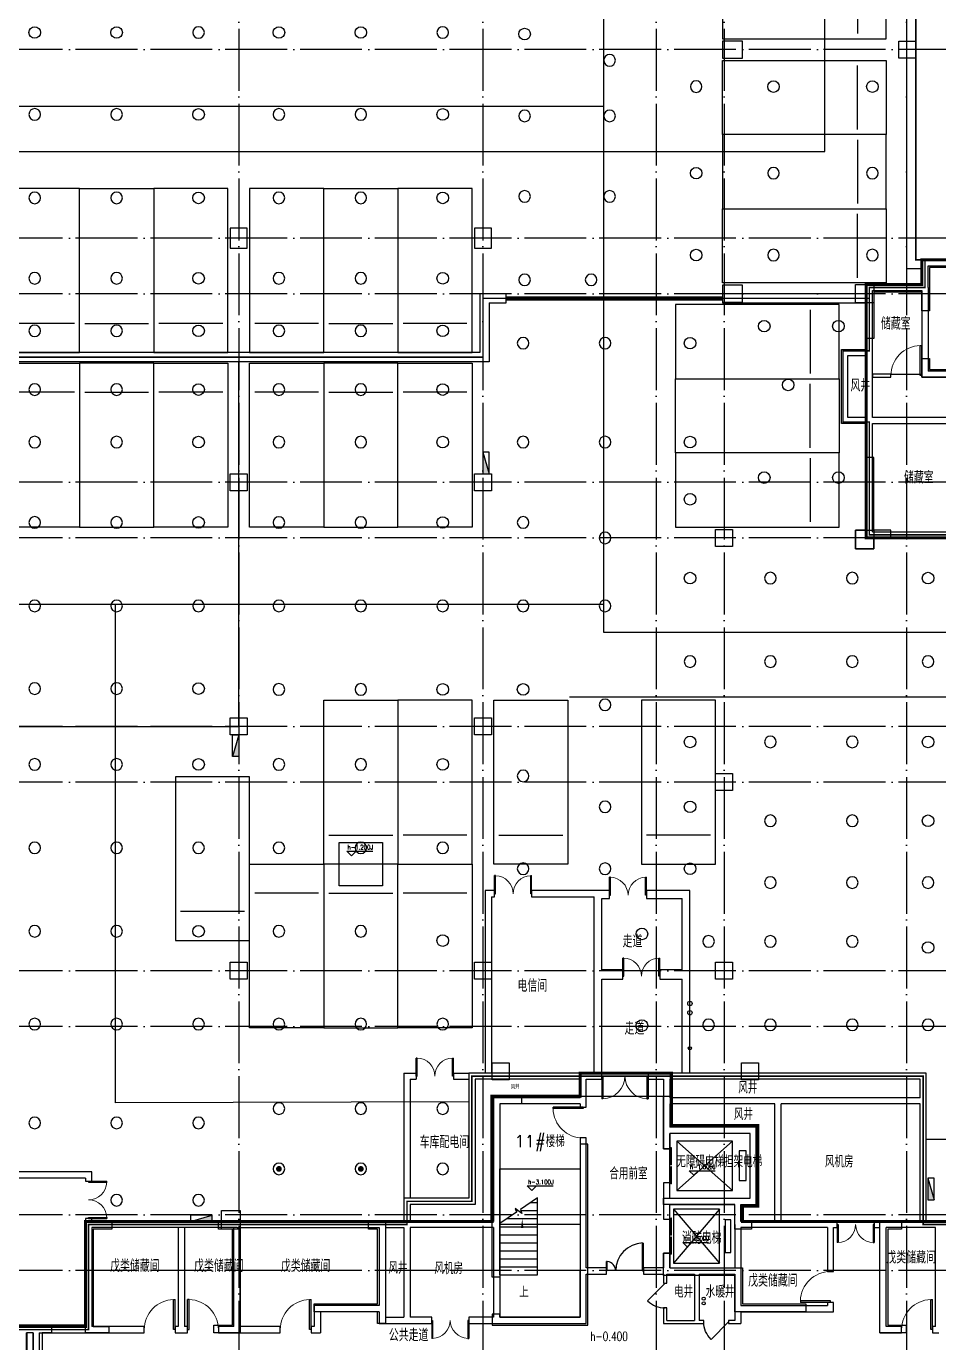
# Model space of a CAD drawing. Extents: x -23309 to 303886, y -33091 to 154511.
# Drawn here: x 85128 to 114644, y 1568 to 44150 of the extents above; entities that cross this region are included whole.
import ezdxf

# ---------------------------------------------------------------- set-up
doc = ezdxf.new("R2010")
doc.units = 0
doc.header["$LTSCALE"] = 1000
doc.header["$MEASUREMENT"] = 0
for name, pattern in [('CONTINOUS', [0]), ('DASH', [0.35, 0.25, -0.1]), ('DOTE', [2.42, 2, -0.2, 0.02, -0.2])]:
    doc.linetypes.add(name, pattern=pattern)
for name, color, linetype in [('COLUMN', 9, 'Continuous'), ('DIM_ELEV', 3, 'Continuous'), ('DIM_SYMB', 3, 'Continuous'), ('DOTE', 1, 'Continuous'), ('EQUIP_喷淋', 7, 'Continuous'), ('EQUIP_消火栓', 1, 'Continuous'), ('EVTR', 2, 'Continuous'), ('HANDRAIL', 3, 'Continuous'), ('NT-DY', 3, 'Continuous'), ('NT-PY', 1, 'Continuous'), ('Pipe-中', 3, 'Continuous'), ('Pipe-高', 91, 'Continuous'), ('PUB_TEXT', 210, 'Continuous'), ('STAIR', 51, 'Continuous'), ('VPIPE-消防', 1, 'Continuous'), ('WALL', 9, 'Continuous'), ('WINDOW', 4, 'Continuous'), ('下喷', 7, 'Continuous'), ('主楼车库高差线', 6, 'Continuous'), ('住宅楼', 2, 'Continuous'), ('剪力墙闭合区域', 6, 'Continuous'), ('喷淋', 6, 'Continuous'), ('挡土墙', 4, 'Continuous'), ('普通机动车位', 135, 'Continuous'), ('机动车位车档', 201, 'Continuous'), ('车行线', 2, 'Continuous'), ('防火分区', 7, 'Continuous'), ('防火卷帘', 1, 'Continuous'), ('集水坑', 42, 'CONTINOUS')]:
    doc.layers.add(name, color=color, linetype=linetype)
doc.styles.add('_TCH_DIM', font='SIMPLEX', dxfattribs={"bigfont": 'GBCBIG'})
doc.styles.add('_TCH_WINDOW', font='SIMPLEX', dxfattribs={"height": 3.5, "bigfont": 'GBCBIG'})
doc.styles.add('HNSJY', font='simplex.shx', dxfattribs={"width": 0.8, "bigfont": 'gbcbig.shx'})

# ---------------------------------------------------------------- blocks, each defined once
blk = doc.blocks.new('$DorLib2D$00000002')
for p, q in [((-0.5, 0), (-0.5, 0.4875)), ((-0.475, 0.4875), (-0.5, 0.4875)), ((-0.475, 0), (-0.475, 0.4875)), ((0.475, 0), (0.475, 0.4875)), ((0.475, 0.4875), (0.5, 0.4875)), ((0.5, 0), (0.5, 0.4875)), ((-0.5, 0), (-0.475, 0)), ((0.5, 0), (0.475, 0))]:
    blk.add_line(p, q)
at = {"lineweight": 13}
for centre, start, end in [((-0.4875, 0), 0, 88.53072), ((0.4875, 0), 91.46928, 180)]:
    blk.add_arc(centre, 0.4875, start, end, dxfattribs=at)
blk = doc.blocks.new('$DorLib2D$00000001')
for p, q in [((0.45, 0.975), (0.5, 0.975)), ((0.45, 0), (0.45, 0.975)), ((0.5, 0), (0.5, 0.975)), ((0.5, 0), (0.45, 0))]:
    blk.add_line(p, q)
at = {"lineweight": 13}
blk.add_arc((0.475, 0), 0.975, 91.4693, 180, dxfattribs=at)
blk = doc.blocks.new('$DorLib2D$00000225')
at = {"color": 0}
for p, q in [((0.475, -0.001), (0.475, 0.752)), ((0.475, 0.752), (0.5, 0.752)), ((0.5, -0.001), (0.5, 0.752)), ((-0.5, 0), (-0.5, 0.252)), ((-0.475, 0.252), (-0.5, 0.252)), ((-0.475, 0), (-0.475, 0.252)), ((-0.475, 0), (-0.5, 0)), ((0.475, -0.001), (0.5, -0.001))]:
    blk.add_line(p, q, dxfattribs=at)
for centre, radius, start, end in [((0.505, -0.002), 0.755, 92.2493, 179.7238), ((-0.501, 0.003), 0.251, 359.7899, 84.0974)]:
    blk.add_arc(centre, radius, start, end, dxfattribs=at)
blk = doc.blocks.new('$DorLib2D$00000114')
at = {"color": 0}
blk.add_line((0.5, 0), (-0.207, 0.707), dxfattribs=at)
blk.add_arc((0.5, 0), 1, 135, 180, dxfattribs=at)
blk = doc.blocks.new('$DorLib2D$00000127')
at = {"color": 0, "linetype": 'Continuous'}
for p, q in [((-0.033, 0.795), (-0.533, 0.795)), ((-0.533, 0.795), (-0.533, 0.69)), ((-0.033, 0.795), (-0.033, 0.69)), ((0.033, 0.795), (0.033, 0.69)), ((0.533, 0.795), (0.033, 0.795)), ((0.533, 0.795), (0.533, 0.69)), ((-0.033, 0.69), (-0.533, 0.69)), ((0.5, 0.5), (-0.5, 0.5)), ((0.533, 0.69), (0.033, 0.69))]:
    blk.add_line(p, q, dxfattribs=at)
blk = doc.blocks.new('asdfdasfgsdfhsfdgh')
at = {"layer": 'HANDRAIL'}
blk.add_line((584529, 55824), (584579, 55824), dxfattribs=at)
at = {"layer": 'STAIR'}
for p, q in [((584069, 57816), (583851, 57974)), ((583851, 57974), (583892, 57854)), ((584579, 58320), (584024, 57944)), ((584024, 57944), (584069, 57816)), ((584349, 58164), (584579, 58164)), ((584579, 55824), (584579, 58320)), ((583892, 57854), (583354, 57488)), ((583354, 55824), (583354, 57488)), ((583584, 57644), (584579, 57644)), ((583875, 57904), (583947, 57904)), ((584038, 57904), (584579, 57904)), ((583354, 57384), (584579, 57384)), ((583354, 57124), (584579, 57124)), ((583354, 56864), (584579, 56864)), ((583354, 56604), (584579, 56604)), ((583354, 56344), (584579, 56344)), ((583354, 56084), (584579, 56084)), ((583354, 55824), (584579, 55824))]:
    blk.add_line(p, q, dxfattribs=at)
blk = doc.blocks.new('$DorLib2D$00000213')
at = {"color": 0, "linetype": 'DASH', "const_width": 0.02}
blk.add_lwpolyline([(0.5, 0), (-0.5, 0)], dxfattribs=at)
blk = doc.blocks.new('VAEGFHGFD')
at = {"layer": '车行线'}
for p, q in [((327469, 193286), (327469, 134080)), ((252494, 151085), (327469, 151096)), ((263119, 134985), (327469, 134985)), ((337913, 117685), (384119, 117685))]:
    blk.add_line(p, q, dxfattribs=at)
for points in [[(323113, 118885), (311678, 118860), (311678, 134985)], [(327469, 134080), (428268, 134080), (428268, 111819)]]:
    blk.add_lwpolyline(points, dxfattribs=at)
blk = doc.blocks.new('3#住宅楼')
at = {"layer": '住宅楼', "ltscale": 2, "const_width": 100}
blk.add_lwpolyline([(32459116, -2971467), (32448866, -2971467), (32448866, -2970967), (32449366, -2970967), (32449366, -2968367), (32446566, -2968367), (32446566, -2966667), (32443616, -2966667), (32443616, -2967417), (32440766, -2967417), (32440766, -2971467), (32427616, -2971467), (32427616, -2974867), (32424015, -2974867)], dxfattribs=at)
blk = doc.blocks.new('6#住宅楼')
at = {"layer": '住宅楼', "ltscale": 2, "const_width": 100}
blk.add_lwpolyline([(32466022, -2940356), (32454672, -2940356), (32454672, -2941156), (32452872, -2941156), (32452872, -2949356), (32482172, -2949356)], dxfattribs=at)
blk = doc.blocks.new('hdfjfkjlkjlgh')
at = {"layer": '普通机动车位'}
blk.add_lwpolyline([(22002093, -3456003), (22004493, -3456003), (22004493, -3461303), (22002093, -3461303)], close=True, dxfattribs=at)
at = {"layer": '机动车位车档'}
blk.add_line((22004326, -3456940), (22002260, -3456940), dxfattribs=at)
blk = doc.blocks.new('第二防火分区')
at = {"layer": '防火分区', "color": 6, "ltscale": 5, "const_width": 50}
blk.add_lwpolyline([(32454471, -2893781), (32454471, -2940356), (32454772, -2940356), (32454772, -2941256), (32452972, -2941256), (32452972, -2941606), (32440472, -2941606), (32440472, -2943506), (32409047, -2943506)], dxfattribs=at)
blk = doc.blocks.new('第三防火分区')
at = {"layer": '防火分区', "const_width": 50}
for points in [[(32369097, -2926980), (32373628, -2926980), (32373628, -2925978), (32382629, -2925980), (32382629, -2930879), (32385929, -2930879), (32385929, -2930078), (32393246, -2930077), (32393246, -2948906), (32409047, -2948906), (32409047, -2943506), (32440472, -2943506), (32440472, -2941606), (32452972, -2941606), (32452972, -2943306), (32452122, -2943306), (32452122, -2945606), (32452972, -2945606), (32452972, -2949256), (32482072, -2949256)], [(32459014, -2971567), (32454714, -2971567), (32454714, -2966767), (32440115, -2966767), (32440115, -2970815), (32438014, -2970815), (32438014, -2971567), (32427714, -2971567), (32427714, -2974967), (32423914, -2974967)]]:
    blk.add_lwpolyline(points, dxfattribs=at)
blk = doc.blocks.new('$TwtSys$00000125')
blk.add_circle((0, 0, 0), 1)
blk = doc.blocks.new('$TwtSys$00000128')
at = {"const_width": 0.5, "elevation": 0}
blk.add_lwpolyline([(0.25, 0, 1), (-0.25, 0, 1)], format="xyb", close=True, dxfattribs=at)
blk.add_circle((0, 0, 0), 1)
blk = doc.blocks.new('$TwtSys$00000434')
for p, q in [((-0.5, 0.5), (-0.5, -0.5)), ((-0.5, -0.5), (0.5, 0.5)), ((0.5, 0.5), (-0.5, 0.5)), ((0.5, -0.5), (0.5, 0.5)), ((-0.5, -0.5), (0.5, -0.5))]:
    blk.add_line(p, q)
blk.add_solid([(0.5, -0.5), (0.5, 0.5), (-0.5, -0.5)])
blk = doc.blocks.new('主楼各辅助点位')
at = {"layer": '喷淋'}
blk.add_circle((589504, 63154), 50, dxfattribs=at)

msp = doc.modelspace()

# ---------------------------------------------------------------- linework, layer by layer
at = {"layer": 'COLUMN', "color": 3, "ltscale": 5}
for points in [[(107650, 43675), (107650, 43125), (108300, 43125), (108300, 43675)], [(113350, 43675), (113900, 43675), (113900, 43125), (113350, 43125)], [(91725, 36975.2), (92275, 36975.2), (92275, 37625.2), (91725, 37625.2)], [(99625, 36975.2), (100175, 36975.2), (100175, 37625.2), (99625, 37625.2)], [(107650, 35775), (107650, 35225), (108300, 35225), (108300, 35775)], [(111950.5, 35800), (112550.6, 35800), (112550.6, 35200), (111950.5, 35200)], [(91725, 29675.2), (92275, 29675.2), (92275, 29125.2), (91725, 29125.2)], [(99625, 29675.2), (100175, 29675.2), (100175, 29125.2), (99625, 29125.2)], [(107425, 27875), (107975, 27875), (107975, 27325), (107425, 27325)], [(111950.2, 27850), (112550.2, 27850), (112550.2, 27250), (111950.2, 27250)], [(91725, 21775.2), (92275, 21775.2), (92275, 21225.2), (91725, 21225.2)], [(99625, 21775.2), (100175, 21775.2), (100175, 21225.2), (99625, 21225.2)], [(107425, 19975), (107975, 19975), (107975, 19425), (107425, 19425)], [(91725, 13875), (92275, 13875), (92275, 13325), (91725, 13325)], [(99625, 13875), (100175, 13875), (100175, 13325), (99625, 13325)], [(107425, 13875), (107975, 13875), (107975, 13325), (107425, 13325)], [(100200.4, 10622.3), (100750.4, 10622.3), (100750.4, 10072.3), (100200.4, 10072.3)], [(108260.1, 10622.3), (108810.1, 10622.3), (108810.1, 10072.3), (108260.1, 10072.3)], [(91444.1, 5839), (92044.2, 5839), (92044.2, 5239.1), (91444.1, 5239.1)]]:
    msp.add_lwpolyline(points, close=True, dxfattribs=at)
at = {"layer": 'DIM_ELEV'}
for p, q in [((95646.7, 17317.3), (95496.7, 17467.3)), ((95496.7, 17467.3), (96336.7, 17467.3)), ((95646.7, 17317.3), (95796.7, 17467.3)), ((106722.7, 6981.1), (106572.7, 7131.1)), ((106572.7, 7131.1), (107412.7, 7131.1)), ((106722.7, 6981.1), (106872.7, 7131.1)), ((101485.6, 6489), (101335.6, 6639)), ((101335.6, 6639), (102175.6, 6639)), ((101485.6, 6489), (101635.6, 6639)), ((106512.3, 4663.1), (106362.3, 4813.1)), ((106362.3, 4813.1), (107202.3, 4813.1)), ((106512.3, 4663.1), (106662.3, 4813.1))]:
    msp.add_line(p, q, dxfattribs=at)
at = {"layer": 'DIM_SYMB'}
msp.add_lwpolyline([(101171.2, 3494.8, 0, 0, 0), (101171.2, 5579.5, 0, 80, 0), (101171.2, 5279.5, 0, 0, 0)], format="xyseb", dxfattribs=at)
at = {"layer": 'DOTE', "linetype": 'DOTE'}
for p, q in [((92000, 136025.4), (92000, -12369.1)), ((99900, 136025.4), (99900, -12369.1)), ((105500, 136025.4), (105500, -12369.1)), ((107700, 136025.4), (107700, -12369.1)), ((113600, 136025.4), (113600, -12369.1)), ((267803.3, 43400), (-4883.6, 43400)), ((267803.3, 37300), (-4883.6, 37300)), ((267803.3, 35500), (-4883.6, 35500)), ((267803.3, 29400), (-4883.6, 29400)), ((267803.3, 27600), (-4883.6, 27600)), ((267803.3, 21500), (-4883.6, 21500)), ((267803.3, 19700), (-4883.6, 19700)), ((267803.3, 13600), (-4883.6, 13600)), ((267803.3, 11800), (-4883.6, 11800)), ((267803.3, 5700), (-4883.6, 5700)), ((267803.3, 3900), (-4883.6, 3900))]:
    msp.add_line(p, q, dxfattribs=at)
at = {"layer": 'EVTR'}
for p, q in [((107969.1, 8089), (106169.1, 8089)), ((106169.1, 8089), (106169.1, 6489)), ((107969.1, 8089), (106169.1, 6489)), ((106169.1, 8089), (107969.1, 6489)), ((107969.1, 6489), (107969.1, 8089)), ((108419.1, 7769), (108194.1, 7769)), ((108194.1, 7769), (108194.1, 6809)), ((108419.1, 6809), (108419.1, 7769)), ((106169.1, 6489), (107969.1, 6489)), ((108194.1, 6809), (108419.1, 6809)), ((107549.1, 5889), (106069.1, 5889)), ((106069.1, 5889), (106069.1, 4139)), ((107549.1, 5889), (106069.1, 4139)), ((106069.1, 5889), (107549.1, 4139)), ((107549.1, 4139), (107549.1, 5889)), ((107919.1, 5539), (107734.1, 5539)), ((107734.1, 5539), (107734.1, 4489)), ((107919.1, 4489), (107919.1, 5539)), ((107734.1, 4489), (107919.1, 4489)), ((106069.1, 4139), (107549.1, 4139))]:
    msp.add_line(p, q, dxfattribs=at)
at = {"layer": 'NT-DY', "ltscale": 2}
msp.add_lwpolyline([(84375, 21499.5), (92000, 21499.5), (92000, 33299.7)], dxfattribs=at)
at = {"layer": 'NT-PY', "ltscale": 2}
for points in [[(58825.1, 32049.4), (63344.2, 32049.4), (64536.2, 31349.5), (72000, 31349.5), (72000, 40099.5), (110965.5, 40099.5), (110965.5, 79437.1)], [(156800.4, 12449.5), (150400, 12449.5), (147625, 14599.5), (120500.1, 14599.5), (120500.1, 22449.5), (102700, 22449.5)]]:
    msp.add_lwpolyline(points, dxfattribs=at)
at = {"layer": 'Pipe-中', "color": 3, "linetype": 'Continuous'}
msp.add_circle((107043.7, 2989.5), 50, dxfattribs=at)
at = {"layer": 'Pipe-高', "linetype": 'Continuous'}
msp.add_circle((107043.7, 2839.5), 50, dxfattribs=at)
at = {"layer": 'VPIPE-消防', "color": 14}
for centre in [(106594.1, 12539.5), (106594.1, 12239.5)]:
    msp.add_circle(centre, 70, dxfattribs=at)
at = {"layer": 'WALL'}
for p, q in [((114100.6, 35800), (114100.6, 36600)), ((114100.6, 36600), (117700.4, 36600)), ((114300.6, 35700), (114300.6, 36400)), ((114300.6, 36400), (117600.4, 36400)), ((112300.6, 35800), (114100.6, 35800)), ((112300.6, 31400), (112300.6, 35800)), ((100650, 35500), (99800, 35500)), ((99800, 35500), (99800, 33600.2)), ((100650, 35200), (100650, 35500)), ((112300.6, 35500), (107650, 35500)), ((107650, 35500), (107650, 35200)), ((112500.6, 35600), (114100.6, 35600)), ((112500.6, 31500), (112500.6, 35600)), ((114100.6, 35600), (114100.6, 32800)), ((114300.6, 35700), (114300.6, 33000)), ((100100, 35200), (100650, 35200)), ((100100, 35200), (100100, 33300.2)), ((107650, 35200), (112300.6, 35200)), ((111500.6, 31300), (111500.6, 33700)), ((111500.6, 33700), (112300.6, 33700)), ((112300.6, 33700), (112300.6, 33500)), ((99800, 33600.2), (55374.9, 33600.4)), ((100100, 33300.2), (55474.9, 33300.2)), ((111700.6, 31500), (111700.6, 33500)), ((111700.6, 33500), (112300.6, 33500)), ((113100.6, 32900), (112500.6, 32900)), ((112500.6, 32900), (112500.6, 32800)), ((112500.6, 32800), (113100.6, 32800)), ((113100.6, 32800), (113100.6, 32900)), ((114100.6, 32800), (114100.6, 32900)), ((114100.6, 32800), (116500.7, 32800)), ((116500.7, 33000), (114300.6, 33000)), ((112300.6, 31300), (111500.6, 31300)), ((112300.6, 31500), (111700.6, 31500)), ((112300.6, 31300), (112300.6, 31500)), ((112300.6, 27600), (112300.6, 31400)), ((115000.6, 31500), (112500.6, 31500)), ((112500.6, 27800), (112500.6, 31300)), ((112500.6, 31300), (115000.6, 31300)), ((112500.6, 27800), (116100.6, 27800)), ((112300.6, 27600), (116200.6, 27600)), ((100275, 16189.8), (99975, 16189.8)), ((99975, 16189.8), (99975, 10289)), ((100275, 15989.8), (100275, 16189.8)), ((103494.2, 16189.8), (101475, 16189.8)), ((101475, 16189.8), (101475, 15989.8)), ((103994.2, 16189.8), (103494.2, 16189.8)), ((103994.2, 15939.8), (103994.2, 16189.8)), ((106594.1, 16189.8), (105194.2, 16189.8)), ((105194.2, 16189.8), (105194.2, 15939.8)), ((106594.1, 13425), (106594.1, 16189.8)), ((100175, 15989.8), (100275, 15989.8)), ((100175, 15989.8), (100175, 10289)), ((101475, 15989.8), (103494.2, 15989.8)), ((103494.2, 13425), (103494.2, 15989.8)), ((103744.2, 15939.8), (103994.2, 15939.8)), ((103744.2, 13625), (103744.2, 15939.8)), ((105194.2, 15939.8), (106344.1, 15939.8)), ((106344.1, 13625), (106344.1, 15939.8)), ((103494.2, 10289), (103494.2, 13425)), ((104425.3, 13625), (103744.2, 13625)), ((103744.2, 10289), (103744.2, 13325)), ((103744.2, 13325), (104425.3, 13325)), ((104425.3, 13325), (104425.3, 13625)), ((106344.1, 13625), (105625.3, 13625)), ((105625.3, 13625), (105625.3, 13325)), ((105625.3, 13325), (106344.1, 13325)), ((106344.1, 10289), (106344.1, 13325)), ((106594.1, 10289), (106594.1, 13425)), ((97344.1, 10289), (97344.1, 6239)), ((97344.1, 10289), (97744.1, 10289)), ((97744.1, 10289), (97744.1, 10089)), ((98944.1, 10289), (99444.1, 10289)), ((98944.1, 10289), (98944.1, 10089)), ((99444.1, 10289), (99444.1, 6239)), ((103144.1, 10289), (99444.1, 10289)), ((103744.2, 10289), (103144.1, 10289)), ((103744.2, 10089), (103744.2, 10289)), ((105844.1, 10289), (105244.2, 10289)), ((105244.2, 10289), (105244.2, 10089)), ((114244.1, 10289), (105844.1, 10289)), ((114244.1, 9389), (114244.1, 10289)), ((97544.1, 10089), (97544.1, 6239)), ((97544.1, 10089), (97744.1, 10089)), ((98944.1, 10089), (99444.1, 10089)), ((99644.1, 10089), (99644.1, 6039)), ((103044.1, 10089), (99644.1, 10089)), ((103044.1, 9489), (103044.1, 10089)), ((103244.1, 9389), (103244.1, 10089)), ((103244.1, 10089), (103744.2, 10089)), ((105244.2, 10089), (105744.1, 10089)), ((105744.1, 10089), (105744.1, 9389)), ((105944.1, 10089), (105944.1, 9489)), ((114044.1, 10089), (105944.1, 10089)), ((114044.1, 9489), (114044.1, 10089)), ((103044.1, 9489), (100244.1, 9489)), ((100244.1, 9489), (100244.1, 5489)), ((103244.1, 9189), (103244.1, 9389)), ((105744.1, 9389), (105744.1, 8439)), ((109444.1, 9489), (105944.1, 9489)), ((114044.1, 9489), (109444.1, 9489)), ((114244.1, 5489), (114244.1, 9389)), ((103044.1, 9289), (100444.1, 9289)), ((100444.1, 9289), (100444.1, 5389)), ((103044.1, 9289), (103044.1, 9189)), ((103044.1, 9189), (103244.1, 9189)), ((105944.1, 9289), (105944.1, 8539)), ((109344.1, 9289), (105944.1, 9289)), ((109344.1, 5489), (109344.1, 9289)), ((109544.1, 5489), (109544.1, 9289)), ((114044.1, 9289), (109544.1, 9289)), ((114044.1, 5489), (114044.1, 9289)), ((108744.1, 8539), (105944.1, 8539)), ((108744.1, 6039), (108744.1, 8539)), ((103244.1, 8189), (103044.1, 8189)), ((103044.1, 8189), (103044.1, 3889)), ((103244.1, 3989), (103244.1, 8189)), ((105744.1, 8439), (105744.1, 7839)), ((108544.1, 8339), (105944.1, 8339)), ((105944.1, 7839), (105944.1, 8339)), ((108544.1, 6239), (108544.1, 8339)), ((105744.1, 7839), (105944.1, 7839)), ((87244.6, 7089), (84375, 7089)), ((87044.6, 6889), (84375, 6889)), ((87044.6, 6889), (87044.6, 6789)), ((87244.6, 6789), (87244.6, 7089)), ((87044.6, 6789), (87244.6, 6789)), ((105944.1, 6739), (105744.1, 6739)), ((105744.1, 6739), (105744.1, 6139)), ((105944.1, 6239), (105944.1, 6739)), ((97344.1, 6239), (97344.1, 5489)), ((99444.1, 6239), (97344.1, 6239)), ((97544.1, 6039), (97544.1, 5489)), ((99644.1, 6039), (97544.1, 6039)), ((105744.1, 6139), (105744.1, 5564)), ((105944.1, 6239), (108144.1, 6239)), ((105944.1, 6039), (108044.1, 6039)), ((105944.1, 5564), (105944.1, 6039)), ((108044.1, 5389), (108044.1, 6039)), ((108144.1, 6239), (108544.1, 6239)), ((108244.1, 5489), (108244.1, 6039)), ((108244.1, 6039), (108744.1, 6039)), ((87044.6, 5589), (87044.1, 5416.3)), ((87244.6, 5589), (87044.6, 5589)), ((87244.6, 5489), (87244.6, 5589)), ((105744.1, 5564), (105944.1, 5564)), ((87044.1, 5416.3), (87044.1, 2089)), ((90144.1, 5289), (87244.1, 5289)), ((87244.1, 5289), (87244.1, 2089)), ((90144.1, 5489), (87244.6, 5489)), ((90044.1, 5289), (90044.1, 2089)), ((91944.1, 5489), (90144.1, 5489)), ((91944.1, 5289), (90144.1, 5289)), ((90244.1, 5289), (90244.1, 2089)), ((91844.1, 2089), (91844.1, 5289)), ((91944.1, 5489), (96644.1, 5489)), ((91944.1, 5289), (96544.1, 5289)), ((92044.1, 2089), (92044.1, 5289)), ((96544.1, 5289), (96544.1, 2768.7)), ((96644.1, 5489), (97344.1, 5489)), ((96744.1, 5289), (96744.1, 2668.7)), ((96744.1, 5289), (97344.1, 5289)), ((97344.1, 5289), (97344.1, 2389.5)), ((100244.1, 5489), (97544.1, 5489)), ((97544.1, 5289), (97544.1, 2389.5)), ((100244.1, 5289), (97544.1, 5289)), ((100244.1, 5289), (100244.1, 2389.5)), ((100444.1, 5389), (100444.1, 2389.5)), ((108044.1, 5389), (108044.1, 3989)), ((109344.1, 5489), (108244.1, 5489)), ((108244.1, 5289), (108244.1, 3889)), ((109444.1, 5289), (108244.1, 5289)), ((111044.1, 5289), (109444.1, 5289)), ((111144.1, 5489), (109544.1, 5489)), ((111044.1, 5289), (111044.1, 3869.7)), ((111358.3, 5489), (111144.1, 5489)), ((111244.1, 5289), (111358.3, 5289)), ((111244.1, 3869.7), (111244.1, 5289)), ((111358.3, 5289), (111358.3, 5489)), ((112844.1, 5489), (112558.3, 5489)), ((112558.3, 5489), (112558.3, 5289)), ((112558.3, 5289), (112744.1, 5289)), ((112744.1, 1889), (112744.1, 5289)), ((114044.1, 5489), (112844.1, 5489)), ((112944.1, 2089), (112944.1, 5289)), ((114144.1, 5289), (112944.1, 5289)), ((114544.1, 5289), (114144.1, 5289)), ((114644.1, 5489), (114244.1, 5489)), ((114544.1, 2089), (114544.1, 5289)), ((105944.1, 4464), (105744.1, 4464)), ((105744.1, 4464), (105744.1, 3989)), ((105944.1, 3989), (105944.1, 4464)), ((103044.1, 2389.5), (103044.1, 3889)), ((103894.2, 3989), (103244.1, 3989)), ((103894.2, 3789), (103894.2, 3989)), ((105744.1, 3989), (105094.2, 3989)), ((105094.2, 3989), (105094.2, 3789)), ((105944.1, 3989), (106844.1, 3989)), ((106844.1, 3989), (108044.1, 3989)), ((108244.1, 3889), (108244.1, 2768.7)), ((111044.1, 3869.7), (111244.1, 3869.7)), ((103244.1, 2189.5), (103244.1, 3789)), ((103244.1, 3789), (103894.2, 3789)), ((105094.2, 3789), (105744.1, 3789)), ((105744.1, 3789), (105744.1, 3489.7)), ((105744.1, 3489.7), (105844.1, 3489.7)), ((105844.1, 3789), (106744.1, 3789)), ((105844.1, 3489.7), (105844.1, 3789)), ((106744.1, 3789), (106744.1, 2289.5)), ((106894.1, 3789), (108044.1, 3789)), ((106894.1, 3789), (106894.1, 2289.5)), ((108044.1, 3789), (108044.1, 2668.7)), ((96544.1, 2768.7), (94444.1, 2768.7)), ((94444.1, 2768.7), (94444.1, 2089)), ((96544.1, 2568.7), (94644.1, 2568.7)), ((94644.1, 2568.7), (94644.1, 1889)), ((96544.1, 2568.7), (96544.1, 2189.5)), ((96744.1, 2668.7), (96744.1, 2389.5)), ((105844.1, 2689.7), (105744.1, 2689.7)), ((105744.1, 2689.7), (105744.1, 2189.5)), ((105844.1, 2289.5), (105844.1, 2689.7)), ((108044.1, 2668.7), (108044.1, 2289.5)), ((108244.1, 2768.7), (111044.1, 2768.7)), ((108244.1, 2568.7), (111244.1, 2568.7)), ((108244.1, 2568.7), (108244.1, 2189.5)), ((111244.1, 2869.7), (111044.1, 2869.7)), ((111044.1, 2869.7), (111044.1, 2768.7)), ((111244.1, 2568.7), (111244.1, 2869.7)), ((96544.1, 2189.5), (97444.1, 2189.5)), ((96744.1, 2389.5), (97344.1, 2389.5)), ((97444.1, 2189.5), (98243.6, 2189.5)), ((98243.6, 2389.5), (97544.1, 2389.5)), ((98243.6, 2189.5), (98243.6, 2389.5)), ((100244.1, 2389.5), (99443.6, 2389.5)), ((99443.6, 2389.5), (99443.6, 2189.5)), ((99443.6, 2189.5), (100344.1, 2189.5)), ((100344.1, 2189.5), (103244.1, 2189.5)), ((100444.1, 2389.5), (103044.1, 2389.5)), ((105744.1, 2189.5), (106844.1, 2189.5)), ((105844.1, 2289.5), (106744.1, 2289.5)), ((106844.1, 2189.5), (107044.1, 2189.5)), ((107044.1, 2289.5), (106894.1, 2289.5)), ((107044.1, 2189.5), (107044.1, 2289.5)), ((108044.1, 2289.5), (107844.1, 2289.5)), ((107844.1, 2289.5), (107844.1, 2189.5)), ((107844.1, 2189.5), (108244.1, 2189.5)), ((85544.1, 2089), (84934.1, 2089)), ((85344.2, 1889), (85134.1, 1889)), ((85134.1, -161), (85134.1, 1889)), ((85344.2, 1889), (85344.5, -161)), ((85544.1, 2089), (87044.1, 2089)), ((85544.2, 1889), (87044.1, 1889)), ((85544.2, 1889), (85544.5, -361)), ((87044.1, 1889), (88944.1, 1889)), ((88944.1, 2089), (87244.1, 2089)), ((88944.1, 1889), (88944.1, 2089)), ((90044.1, 2089), (89944.1, 2089)), ((89944.1, 2089), (89944.1, 1889)), ((89944.1, 1889), (90144.1, 1889)), ((90144.1, 1889), (90344.1, 1889)), ((90344.1, 2089), (90244.1, 2089)), ((90344.1, 1889), (90344.1, 2089)), ((91844.1, 2089), (91344.1, 2089)), ((91344.1, 2089), (91344.1, 1889)), ((91344.1, 1889), (91944.1, 1889)), ((91944.1, 1889), (93344.1, 1889)), ((93344.1, 2089), (92044.1, 2089)), ((93344.1, 1889), (93344.1, 2089)), ((94444.1, 2089), (94344.1, 2089)), ((94344.1, 2089), (94344.1, 1889)), ((94344.1, 1889), (94644.1, 1889)), ((112744.1, 1889), (113444.1, 1889)), ((113444.1, 2089), (112944.1, 2089)), ((113444.1, 1889), (113444.1, 2089)), ((114544.1, 2089), (114444.1, 2089)), ((114444.1, 2089), (114444.1, 1889)), ((114444.1, 1889), (114644.1, 1889))]:
    msp.add_line(p, q, dxfattribs=at)
at = {"layer": 'WINDOW'}
msp.add_line((113100.6, 32900), (114100.6, 32900), dxfattribs=at)
at = {"layer": '主楼车库高差线', "linetype": 'ByBlock', "ltscale": 2, "const_width": 40}
for points in [[(125450.2, 36600), (114100.2, 36600), (114100.2, 35800), (112300.2, 35800), (112300.2, 27600), (141600.2, 27600)], [(117743.2, 5489), (108293.7, 5489), (108293.7, 5989), (108793.7, 5989), (108793.7, 8589), (105993.7, 8589), (105993.7, 9539), (100200, 9539), (100200, 5489), (87044.2, 5489), (87044.2, 2139), (83443.2, 2139)]]:
    msp.add_lwpolyline(points, dxfattribs=at)
at = {"layer": '剪力墙闭合区域', "linetype": 'ByBlock', "ltscale": 2}
for points in [[(120550.2, 36350), (114350.2, 36350), (114350.2, 35800), (114350.2, 34950), (114100.2, 34950), (114100.2, 35550), (112550.2, 35550), (112550.2, 34050), (112300.2, 34050), (112300.2, 35200), (111950.2, 35200), (111950.2, 35800), (114100.2, 35800), (114100.2, 36600), (120800.2, 36600)], [(87044.6, 1889), (87044.6, 5489), (87894.6, 5489), (87894.6, 5239), (87294.6, 5239), (87294.6, 2089), (87794.1, 2089), (87794.1, 1889), (87044.6, 1889)], [(91794.1, 1889), (91194.1, 1889), (91194.1, 2139), (91794.1, 2139), (91794.1, 2668.7), (91794.1, 5239), (91344.1, 5239), (91344.1, 5489), (92044.1, 5489), (92044.1, 2668.7), (92044.1, 1889), (91794.1, 1889)], [(112744.1, 1889), (112744.1, 5489), (113444.1, 5489), (113444.1, 5239), (112994.1, 5239), (112994.1, 2139), (113594.1, 2139), (113594.1, 1889), (112994.1, 1889), (112744.1, 1889)]]:
    msp.add_lwpolyline(points, dxfattribs=at)
for points in [[(114100.2, 33400), (114350.2, 33400), (114350.2, 33050), (116300.2, 33050), (116300.2, 32800), (114100.2, 32800)], [(112550.2, 30200), (112300.2, 30200), (112300.2, 27850), (111950.2, 27850), (111950.2, 27250), (112550.2, 27250), (112550.2, 27600), (113100.2, 27600), (113100.2, 27850), (112550.2, 27850)], [(101144.1, 9289), (100444.1, 9289), (100444.1, 3689), (100194.1, 3689), (100194.1, 9539), (101144.1, 9539)], [(105744.1, 8589), (105744.1, 9539), (105994.1, 9539), (105994.1, 8589), (108794.1, 8589), (108794.1, 5989), (108294.1, 5989), (108294.1, 5489), (108593.6, 5489), (108593.6, 5239), (108044.1, 5239), (108044.1, 6039), (105744.1, 6039), (105744.1, 6239), (108044.1, 6239), (108544.1, 6239), (108544.1, 8339), (105944.1, 8339), (105944.1, 7839), (105744.1, 7839)], [(103294.1, 7989), (103044.1, 7989), (103044.1, 2389), (100444.1, 2389), (100444.1, 2489), (100194.1, 2489), (100194.1, 2139), (103294.1, 2139)], [(96744.1, 2568.7), (96744.1, 2189), (96494.1, 2189), (96494.1, 2568.7), (94444.1, 2568.7), (94444.1, 2818.7), (96494.1, 2818.7), (96494.1, 5239), (96194.6, 5239), (96194.6, 5489), (96744.1, 5489)], [(105944.1, 4464), (105944.1, 3989), (108294.1, 3989), (108294.1, 2818.7), (110344.1, 2818.7), (110344.1, 2568.7), (108044.1, 2568.7), (108044.1, 3739), (105744.1, 3739), (105744.1, 4464)], [(84844.1, 2139), (85644.1, 2139), (85944.6, 2139), (85944.6, 1889), (85644.1, 1889), (85644.1, 289), (85344.1, 289), (85344.1, 1889), (85144.1, 1889), (85144.1, 289), (84844.1, 289), (84844.1, 1889), (84544.6, 1889), (84544.6, 2139)]]:
    msp.add_lwpolyline(points, close=True, dxfattribs=at)
at = {"layer": '挡土墙'}
for p, q in [((113900, 83175), (113900, 36600)), ((113600, 82875), (113600, 36300)), ((114100.6, 36300), (113600, 36300)), ((114100.6, 36600), (113900, 36600))]:
    msp.add_line(p, q, dxfattribs=at)
at = {"layer": '集水坑'}
for points in [[(95250, 17750.2), (96650, 17750.2), (96650, 16350.2), (95250, 16350.2)], [(103044.1, 7189), (103044.1, 5389), (100444.1, 5389), (100444.1, 7189)]]:
    msp.add_lwpolyline(points, close=True, dxfattribs=at)

# ---------------------------------------------------------------- block references
at = {"layer": 'EQUIP_喷淋', "xscale": 187.5, "yscale": 187.5, "zscale": 187.5}
for p in [(88049.8, 43950), (95949.8, 43950), (90699.7, 41300), (98599.7, 41300), (106799.7, 39400), (109000.6, 34450), (111400.6, 34450), (90699.7, 34300), (98599.7, 34300), (106599.7, 33900.4), (90699.7, 32400.4), (98599.7, 32400.4), (109774.5, 32550), (109000.6, 29550), (111400.6, 29550), (106599.7, 18900.4), (106599.7, 16900.4), (105044.1, 14789.8), (105044.1, 11825)]:
    msp.add_blockref('$TwtSys$00000125', p, dxfattribs=at)
at = {"layer": 'EQUIP_喷淋', "xscale": -187.5, "yscale": 187.5, "zscale": 187.5}
for name, p, rotation in [('$TwtSys$00000125', (103999.8, 43050), 179.9999999998358), ('$TwtSys$00000125', (85399.8, 41300), 179.9999999998358), ('$TwtSys$00000125', (88049.8, 41300), 179.9999999998358), ('$TwtSys$00000125', (93299.8, 41300), 179.9999999998358), ('$TwtSys$00000125', (95949.8, 41300), 179.9999999998358), ('$TwtSys$00000125', (101249.8, 41250), 179.9999999998358), ('$TwtSys$00000125', (103999.8, 41250), 179.9999999998358), ('$TwtSys$00000125', (109299.8, 39400), 179.9999847512936), ('$TwtSys$00000125', (112499.8, 39400), 179.9999847512936), ('$TwtSys$00000125', (88049.7, 38600), 179.9999999998358), ('$TwtSys$00000125', (95949.7, 38600), 179.9999999998358), ('$TwtSys$00000125', (103999.7, 38650), 179.9999999998358), ('$TwtSys$00000125', (112499.8, 36750), 179.9999847512936), ('$TwtSys$00000125', (88049.7, 36000), 179.9999999998358), ('$TwtSys$00000125', (95949.8, 36000), 179.9999999998358), ('$TwtSys$00000125', (103399.8, 35950), 179.9999999998358), ('$TwtSys$00000125', (85399.8, 34300), 179.9999999998358), ('$TwtSys$00000125', (88049.8, 34300), 179.9999999998358), ('$TwtSys$00000125', (93299.8, 34300), 179.9999999998358), ('$TwtSys$00000125', (95949.8, 34300), 179.9999999998358), ('$TwtSys$00000125', (101199.8, 33900.4), 179.9999999998358), ('$TwtSys$00000125', (103849.8, 33900.4), 179.9999999998358), ('$TwtSys$00000125', (85399.8, 32400.4), 179.9999999998358), ('$TwtSys$00000125', (88049.8, 32400.4), 179.9999999998358), ('$TwtSys$00000125', (93299.8, 32400.4), 179.9999999998358), ('$TwtSys$00000125', (95949.8, 32400.4), 179.9999999998358), ('$TwtSys$00000125', (88049.7, 30700.4), 179.9999999998358), ('$TwtSys$00000125', (95949.8, 30700.4), 179.9999999998358), ('$TwtSys$00000125', (103849.8, 30700.4), 179.9999999998358), ('$TwtSys$00000125', (88049.7, 28100.6), 179.9999999998358), ('$TwtSys$00000125', (95949.8, 28099.6), 179.9999999998358), ('$TwtSys$00000125', (103849.8, 27600.6), 179.9999999998358), ('$TwtSys$00000125', (111850.5, 26300), 179.9999999998358), ('$TwtSys$00000125', (85399.7, 25400.4), 179.9999999228433), ('$TwtSys$00000125', (88049.7, 25400.4), 179.9999999998358), ('$TwtSys$00000125', (90699.5, 25400.4), 179.9999999228433), ('$TwtSys$00000125', (93299.8, 25400.4), 179.9999999228433), ('$TwtSys$00000125', (95949.8, 25400.4), 179.9999999998358), ('$TwtSys$00000125', (98599.7, 25400.4), 179.9999999228433), ('$TwtSys$00000125', (101199.7, 25400.4), 179.9999999228433), ('$TwtSys$00000125', (103849.7, 25400.4), 179.9999999998358), ('$TwtSys$00000125', (106599.7, 23600.4), 179.9999999998358), ('$TwtSys$00000125', (109200.5, 23599.8), 179.9999999228433), ('$TwtSys$00000125', (111850.5, 23599.8), 179.9999999998358), ('$TwtSys$00000125', (114300.4, 23599.8), 179.9999999228433), ('$TwtSys$00000125', (88049.7, 22724.6), 179.9999999998358), ('$TwtSys$00000125', (95949.8, 22699.6), 179.9999999998358), ('$TwtSys$00000125', (103849.7, 22200.6), 179.9999999998358), ('$TwtSys$00000125', (111850.5, 21000), 179.9999999998358), ('$TwtSys$00000125', (88049.7, 20275.6), 179.9999999998358), ('$TwtSys$00000125', (95949.8, 20274.6), 179.9999999998358), ('$TwtSys$00000125', (101199.8, 19900.6), 179.9999999998358), ('$TwtSys$00000125', (103849.8, 18900.4), 179.9999999998358), ('$TwtSys$00000125', (111850.4, 18450), 179.9999999998358), ('$TwtSys$00000125', (85399.7, 17575.4), 179.9999999228433), ('$TwtSys$00000125', (88049.7, 17575.4), 179.9999999998358), ('$TwtSys$00000125', (90699.5, 17575.4), 179.9999999228433), ('$TwtSys$00000125', (93299.8, 17575.4), 179.9999999228433), ('$TwtSys$00000125', (95949.8, 17575.4), 179.9999999998358), ('$TwtSys$00000125', (98599.7, 17575.4), 179.9999999228433), ('$TwtSys$00000125', (101199.8, 16900.4), 179.9999999998358), ('$TwtSys$00000125', (103849.8, 16900.4), 179.9999999998358), ('$TwtSys$00000125', (109200.4, 16449.8), 179.9999999228433), ('$TwtSys$00000125', (111850.4, 16449.8), 179.9999999998358), ('$TwtSys$00000125', (114300.3, 16449.8), 179.9999999228433), ('$TwtSys$00000125', (88049.7, 14875.6), 179.9999999998358), ('$TwtSys$00000125', (95949.8, 14874.6), 179.9999999998358), ('$TwtSys$00000125', (107200.3, 14550), 179.999999999836), ('$TwtSys$00000125', (111850.4, 14550), 179.9999999998358), ('$TwtSys$00000125', (85399.7, 11875.4), 179.9999999228433), ('$TwtSys$00000125', (88049.7, 11875.4), 179.9999999998358), ('$TwtSys$00000125', (90699.5, 11875.4), 179.9999999228433), ('$TwtSys$00000125', (93299.8, 11875.4), 179.9999999228433), ('$TwtSys$00000125', (95949.8, 11875.4), 179.9999999998358), ('$TwtSys$00000125', (98599.7, 11875.4), 179.9999999228433), ('$TwtSys$00000125', (107200.3, 11849.8), 179.9999999228433), ('$TwtSys$00000125', (109200.4, 11849.8), 179.9999999228433), ('$TwtSys$00000125', (111850.4, 11849.8), 179.9999999998358), ('$TwtSys$00000125', (114300.3, 11849.8), 179.9999999228433), ('$TwtSys$00000125', (93299.8, 9139.4), 179.9999999228433), ('$TwtSys$00000125', (95949.8, 9139.4), 179.9999999998358), ('$TwtSys$00000125', (98599.7, 9139.4), 179.9999999228433), ('$TwtSys$00000125', (85399.7, 8675.4), 179.9999999228433), ('$TwtSys$00000125', (88049.7, 8675.4), 179.9999999998358), ('$TwtSys$00000125', (90699.5, 8675.4), 179.9999999228433), ('$TwtSys$00000128', (93299.8, 7189.2), 179.999999922843), ('$TwtSys$00000128', (95949.8, 7189.2), 179.999999999836), ('$TwtSys$00000125', (98599.7, 7189.2), 179.9999999228433), ('$TwtSys$00000125', (88049.7, 6175.4), 179.9999999998358), ('$TwtSys$00000125', (90699.5, 6175.4), 179.9999999228433)]:
    msp.add_blockref(name, p, dxfattribs=dict(at, rotation=rotation))
at = {"layer": 'EQUIP_消火栓', "yscale": 200, "zscale": 700}
for p, xscale, rotation in [((100000, 30025.2), 700, 270), ((91899.9, 20875.2), -699.9999999999998, 89.99612393899905), ((114393.7, 6539), 700, 270)]:
    msp.add_blockref('$TwtSys$00000434', p, dxfattribs=dict(at, xscale=xscale, rotation=rotation))
at = {"layer": 'EQUIP_消火栓', "xscale": 700, "yscale": 200, "zscale": 700}
msp.add_blockref('$TwtSys$00000434', (90794.1, 5589), dxfattribs=at)
at = {"layer": 'STAIR'}
msp.add_blockref('asdfdasfgsdfhsfdgh', (-482910.3, -52064.8), dxfattribs=at)
at = {"layer": 'WINDOW'}
for name, p, xscale, yscale, zscale, rotation in [('$DorLib2D$00000001', (113600.6, 32850), 999.9999999999991, 999.9999999999991, 999.9999999999991, 359.9999348999596), ('$DorLib2D$00000002', (104494.2, 10189), -1500, 1500, -1500, 180), ('$DorLib2D$00000001', (103144.1, 8689), 1000.000000000002, 1000.000000000002, 1000.000000000002, 90), ('$DorLib2D$00000127', (105844.1, 7289), 1100, 200, 1100, 270), ('$DorLib2D$00000002', (87144.6, 6189), 1200, 1200, 1200, 270), ('$DorLib2D$00000127', (105844.1, 5014), 1100, 200, 1100, 270), ('$DorLib2D$00000002', (111958.3, 5389), 1200, 1200, 1200, 179.9999999999686), ('$DorLib2D$00000001', (111144.1, 3369.7), -1000.000000000003, 1000.000000000003, -1000.000000000003, 90), ('$DorLib2D$00000114', (105794.1, 3089.7), 800.0000000000023, 800.0000000000023, -800, 90), ('$DorLib2D$00000002', (98843.6, 2289.5), 1200, 1200, -1200, 180), ('$DorLib2D$00000114', (107444.1, 2239.5), -800, 800, 800, 180)]:
    msp.add_blockref(name, p, dxfattribs=dict(at, xscale=xscale, yscale=yscale, zscale=zscale, rotation=rotation))
for name, p, xscale, yscale, zscale in [('$DorLib2D$00000002', (100875, 16089.8), 1200, 1200, -1200), ('$DorLib2D$00000002', (104594.2, 16039.8), 1200, 1200, -1200), ('$DorLib2D$00000002', (105025.3, 13425), 1200, 1200, -1200), ('$DorLib2D$00000002', (98344.1, 10189), 1200, 1200, 1200), ('$DorLib2D$00000225', (104494.2, 3889), 1200, 1200, 1200), ('$DorLib2D$00000001', (89444.1, 1989), 1000, 1000, 1000), ('$DorLib2D$00000001', (90844.1, 1989), -1000, 1000, -1000), ('$DorLib2D$00000001', (93844.1, 1989), 1000, 1000, 1000), ('$DorLib2D$00000001', (113944.1, 1989), 1000, 1000, -1000)]:
    msp.add_blockref(name, p, dxfattribs=dict(at, xscale=xscale, yscale=yscale, zscale=zscale))
at = {"layer": '下喷', "xscale": 187.5, "zscale": 187.5}
for p, yscale in [((85399.8, 43950), 187.5), ((90699.7, 43950), -187.5), ((93299.8, 43950), 187.5), ((98599.7, 43950), -187.5), ((101249.8, 43900), 187.5), ((106799.7, 42200), -187.5), ((90699.7, 38600), 187.5), ((98599.7, 38600), 187.5), ((106799.7, 36750), 187.5), ((90699.5, 36000), 187.5), ((98599.7, 36000), 187.5), ((90699.5, 30700.4), 187.5), ((98599.7, 30700.4), 187.5), ((106599.7, 30700.4), 187.5), ((106599.7, 28850.6), 187.5), ((90699.5, 28100.6), 187.5), ((98599.7, 28099.6), 187.5), ((106599.7, 26300), 187.5), ((114300.4, 26300), 187.5), ((90699.5, 22724.6), 187.5), ((98599.7, 22699.6), 187.5), ((101199.7, 22700.6), 187.5), ((106599.7, 21000), 187.5), ((114300.4, 21000), 187.5), ((90699.5, 20275.6), 187.5), ((98599.7, 20274.6), 187.5), ((114300.3, 18450), 187.5), ((90699.5, 14875.6), 187.5), ((98599.7, 14574.6), 187.5), ((114300.3, 14350), 187.5)]:
    msp.add_blockref('$TwtSys$00000125', p, dxfattribs=dict(at, yscale=yscale))
for p, yscale, rotation in [((109299.8, 42200), 187.5, 1.524870636987897e-05), ((112499.8, 42200), 187.5, 1.524870636987897e-05), ((85399.7, 38600), -187.5, 359.9999999998358), ((93299.7, 38600), -187.5, 359.9999999998358), ((101249.7, 38650), -187.5, 359.9999999998358), ((109299.8, 36750), -187.5, 359.9999847512937), ((85399.5, 36000), -187.5, 359.9999999998358), ((93299.7, 36000), -187.5, 359.9999999998358), ((101249.7, 35950), -187.5, 359.9999999998358), ((85399.5, 30700.4), -187.5, 359.9999999998358), ((93299.7, 30700.4), -187.5, 359.9999999998358), ((101199.7, 30700.4), -187.5, 359.9999999998358), ((85399.5, 28100.6), -187.5, 359.9999999998358), ((93299.7, 28099.6), -187.5, 359.9999999998358), ((101199.7, 28100.6), -187.5, 359.9999999998358), ((109200.4, 26300), -187.5, 359.9999999998358), ((85399.5, 22724.6), -187.5, 359.9999999998358), ((93299.7, 22699.6), -187.5, 359.9999999998358), ((109200.4, 21000), -187.5, 359.9999999998358), ((85399.5, 20275.6), -187.5, 359.9999999998358), ((93299.7, 20274.6), -187.5, 359.9999999998358), ((109200.3, 18450), -187.5, 359.9999999998358), ((85399.5, 14875.6), -187.5, 359.9999999998358), ((93299.7, 14874.6), -187.5, 359.9999999998358), ((109200.3, 14550), -187.5, 359.9999999998358)]:
    msp.add_blockref('$TwtSys$00000125', p, dxfattribs=dict(at, yscale=yscale, rotation=rotation))
at = {"layer": '住宅楼'}
for name in ['6#住宅楼', '3#住宅楼']:
    msp.add_blockref(name, (-32340571.5, 2976955.7), dxfattribs=at)
at = {"layer": '喷淋'}
msp.add_blockref('主楼各辅助点位', (-482910.3, -52064.8), dxfattribs=at)
at = {"layer": '普通机动车位', "xscale": -1}
for p, rotation in [((3568953, -21958342.9), 270), ((3568953, -21963842.9), 270), ((-21917642.9, -3422402.8), 180), ((-21912842.9, -3422402.8), 180), ((-21909742.9, -3422402.8), 180), ((-21904942.9, -3422402.8), 180), ((3567427.5, -21969342.9), 270), ((3567427.5, -21974142.9), 270), ((-21904942.9, -3438952.8), 180), ((-21897067.9, -3438952.8), 180), ((-21912142.9, -3441428), 180)]:
    msp.add_blockref('hdfjfkjlkjlgh', p, dxfattribs=dict(at, rotation=rotation))
at = {"layer": '普通机动车位'}
for p, rotation in [((3568953, 22045142.9), 270), ((22091342.9, -3422402.8), 180), ((22099242.9, -3422402.8), 180), ((3568953, 22040342.9), 270), ((3567427.5, 22034842.9), 270), ((22099242.8, -3438952.8), 180.0000000014721), ((22104742.9, -3438952.8), 179.9999998523034)]:
    msp.add_blockref('hdfjfkjlkjlgh', p, dxfattribs=dict(at, rotation=rotation))
for p in [(-21917642.9, 3489253.2), (-21912842.9, 3489253.2), (-21909742.9, 3489253.2), (-21904942.9, 3489253.2), (-21909742.9, 3473053.2), (-21904942.9, 3473053.2)]:
    msp.add_blockref('hdfjfkjlkjlgh', p, dxfattribs=at)
at = {"layer": '普通机动车位', "xscale": -1}
for p in [(22091342.9, 3489253.2), (22099242.9, 3489253.2), (22099242.8, 3473053.2)]:
    msp.add_blockref('hdfjfkjlkjlgh', p, dxfattribs=at)
at = {"layer": '车行线'}
msp.add_blockref('VAEGFHGFD', (-223668.5, -109529.6), dxfattribs=at)
at = {"layer": '防火分区', "ltscale": 2}
msp.add_blockref('第二防火分区', (-32340571.5, 2976955.7), dxfattribs=at)
at = {"layer": '防火分区'}
msp.add_blockref('第三防火分区', (-32340571.5, 2976955.7), dxfattribs=at)
at = {"layer": '防火卷帘', "xscale": 7000, "yscale": 7000, "zscale": 7000}
msp.add_blockref('$DorLib2D$00000213', (104150, 35350), dxfattribs=at)

# ---------------------------------------------------------------- texts
at = {"layer": 'PUB_TEXT', "style": 'HNSJY', "width": 0.8}
for s, p in [('储藏室', (112776.1, 34335.8)), ('风井', (111791.9, 32334.8)), ('储藏室', (113522, 29359.3)), ('走道', (104419.8, 14352.3)), ('电信间', (101018.2, 12917.3)), ('走道', (104480.4, 11531.3))]:
    msp.add_text(s, height=400, rotation=0.00901, dxfattribs=at).set_placement(p)
at = {"layer": 'PUB_TEXT', "color": 0, "style": '_TCH_DIM', "width": 0.705882}
for s, p in [('h-1.200J', (95519.7, 17519.8)), ('h-1.600J', (106595.7, 7183.6)), ('h-3.100J', (101358.6, 6691.5)), ('h-1.600J', (106385.3, 4865.6))]:
    msp.add_text(s, height=148.75, dxfattribs=at).set_placement(p)
at = {"layer": 'PUB_TEXT'}
for s, height, style, p in [('风井', 139.68, '_TCH_WINDOW', (100800.8, 9771.8)), ('风井', 385.82, '_TCH_WINDOW', (108159.3, 9625.2)), ('风井', 385.82, '_TCH_WINDOW', (108021, 8768.3)), ('11#楼梯', 385.82, '_TCH_WINDOW', (100920.6, 7892.9)), ('合用前室', 385.82, '_TCH_WINDOW', (103990.5, 6851)), ('无障碍电梯担架电梯', 385.82, '_TCH_WINDOW', (106157.1, 7236.7)), ('风机房', 385.82, '_TCH_WINDOW', (110965.2, 7237.1)), ('风井', 385.82, '_TCH_WINDOW', (96840.5, 3795.6)), ('上', 337.6, '_TCH_DIM', (101067, 3039.8))]:
    msp.add_text(s, height=height, dxfattribs=dict(at, style=style)).set_placement(p)
for s, height, style, width, p in [('车库配电间', 400, 'HNSJY', 0.8, (97855.1, 7858.1)), ('消防电梯', 400, 'HNSJY', 0.8, (106338.5, 4760.7)), ('戊类储藏间', 400, 'HNSJY', 0.8, (87839.8, 3855.9)), ('戊类储藏间', 400, 'HNSJY', 0.8, (90555.7, 3855.9)), ('戊类储藏间', 400, 'HNSJY', 0.8, (93364, 3855.9)), ('戊类储藏间', 400, 'HNSJY', 0.8, (112953.1, 4129)), ('戊类储藏间', 400, 'HNSJY', 0.8, (108480.8, 3379.8)), ('公共走道', 400, 'HNSJY', 0.8, (96855.9, 1612)), ('h-0.400', 297.5, '_TCH_DIM', 0.705882, (103371.4, 1624.1))]:
    msp.add_text(s, height=height, dxfattribs=dict(at, style=style, width=width)).set_placement(p)
at = {"layer": 'PUB_TEXT', "color": 0, "style": '_TCH_WINDOW'}
for s, p in [('风机房', (98327.6, 3781.2)), ('电井', (106083.1, 3025.8)), ('水暖井', (107106.2, 3025.8))]:
    msp.add_text(s, height=385.82, dxfattribs=at).set_placement(p)

doc.saveas('drawing.dxf')
